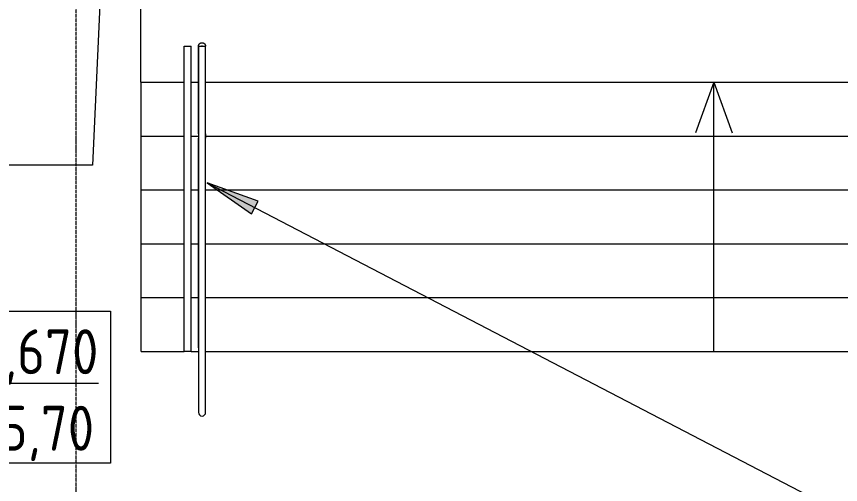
# Model space of a CAD drawing. Header units: millimetres. Extents: x -11345 to 411485, y -9810 to 73012.
# Drawn here: x 49771 to 54361, y -5287 to -2679 of the extents above; entities that cross this region are included whole.
import ezdxf

# ---------------------------------------------------------------- set-up
doc = ezdxf.new("R2010")
doc.units = ezdxf.units.MM
doc.linetypes.add('ADSK_Линия сетки', pattern=[25, 20, -2.5, 0, -2.5])
for name, color, linetype, lineweight in [('Аннотация', 7, 'Continuous', 18), ('Лестницы', 7, 'Continuous', 9), ('Ограждение', 7, 'Continuous', 9), ('Оси', 253, 'Continuous', 9), ('Перекрытие', 7, 'Continuous', 9), ('Узлы', 7, 'Continuous', 18)]:
    doc.layers.add(name, color=color, linetype=linetype, lineweight=lineweight)
doc.layers.add('Линии', color=7, linetype='Continuous', lineweight=9, true_color=0x00a600)
doc.styles.add('GOST Common_2', font='GOST_Common.ttf', dxfattribs={"width": 0.9, "height": 250})

# ---------------------------------------------------------------- blocks, each defined once
blk = doc.blocks.new('Ограждение - Ограждение-2045042-План 1-го этажа')
at = {"layer": 'Ограждение'}
for p, q in [((18650.4, -2845), (18690.4, -2845)), ((18650.4, -3345), (18650.4, -2845)), ((18690.4, -3345), (18690.4, -2845)), ((18650.4, -4545), (18650.4, -3345)), ((18690.4, -4545), (18690.4, -3345)), ((18690.4, -4545), (18650.4, -4545))]:
    blk.add_line(p, q, dxfattribs=at)
blk = doc.blocks.new('Тип перил - Перила_Внутренний_-3098203-План 1-го этажа')
at = {"layer": 'Ограждение'}
for p, q in [((18730.4, -2845), (18730.4, -3332.5)), ((18752.7, -2845), (18748, -2845)), ((18770.4, -3332.5), (18770.4, -2845)), ((18730.4, -3346.6), (18730.4, -4525)), ((18770.4, -4525), (18770.4, -3346.6))]:
    blk.add_line(p, q, dxfattribs=at)
at = {"layer": 'Ограждение', "flags": 128}
for points in [[(18730.4, -3332.5), (18730.4, -3333.7), (18730.4, -3334.9), (18730.4, -3336.1), (18730.4, -3337.3), (18730.4, -3338.5), (18730.4, -3339.6), (18730.4, -3340.8), (18730.4, -3341.9), (18730.4, -3343.1), (18730.4, -3344.2), (18730.4, -3345.3), (18730.4, -3346.4), (18730.4, -3346.6)], [(18770.4, -3346.6), (18770.4, -3345.5), (18770.4, -3344.5), (18770.4, -3343.3), (18770.4, -3342.2), (18770.4, -3341.1), (18770.4, -3339.9), (18770.4, -3338.8), (18770.4, -3337.6), (18770.4, -3336.4), (18770.4, -3335.2), (18770.4, -3334), (18770.4, -3332.8), (18770.4, -3332.5)]]:
    blk.add_lwpolyline(points, dxfattribs=at)
blk = doc.blocks.new('Тип перил - D40-16087-План 1-го этажа')
at = {"layer": 'Ограждение', "flags": 128}
for points in [[(0, 20), (0.8, 20), (1.6, 19.9), (2.4, 19.9), (3.2, 19.7), (4, 19.6), (4.8, 19.4), (5.5, 19.2), (6.3, 19), (7, 18.7), (7.8, 18.4), (8.5, 18.1), (9.2, 17.7), (9.9, 17.4), (10.6, 16.9), (11.3, 16.5), (11.9, 16), (12.6, 15.6), (13.2, 15), (13.8, 14.5), (14.3, 13.9), (14.9, 13.3), (15.4, 12.7), (15.9, 12.1), (16.4, 11.5), (16.8, 10.8), (17.2, 10.1), (17.6, 9.4), (18, 8.7), (18.3, 8), (18.6, 7.2), (18.9, 6.5), (19.2, 5.7), (19.4, 5), (19.6, 4.2), (19.7, 3.4), (19.8, 2.6), (19.9, 1.8), (20, 1), (20, 0.2), (20, 0)], [(20, 0), (20, -0.8), (19.9, -1.6), (19.9, -2.4), (19.7, -3.2), (19.6, -4), (19.4, -4.8), (19.2, -5.5), (19, -6.3), (18.7, -7), (18.4, -7.8), (18.1, -8.5), (17.7, -9.2), (17.4, -9.9), (16.9, -10.6), (16.5, -11.3), (16, -11.9), (15.6, -12.6), (15, -13.2), (14.5, -13.8), (13.9, -14.3), (13.3, -14.9), (12.7, -15.4), (12.1, -15.9), (11.5, -16.4), (10.8, -16.8), (10.1, -17.2), (9.4, -17.6), (8.7, -18), (8, -18.3), (7.2, -18.6), (6.5, -18.9), (5.7, -19.2), (5, -19.4), (4.2, -19.6), (3.4, -19.7), (2.6, -19.8), (1.8, -19.9), (1, -20), (0.2, -20), (0, -20)]]:
    blk.add_lwpolyline(points, dxfattribs=at)
blk = doc.blocks.new('Тип перил - Перила_Внутренний_-V60-План 1-го этажа')
at = {"layer": 'Ограждение'}
for p, q in [((18730.4, -2845), (18770.4, -2845)), ((18730.4, -3332.5), (18730.4, -2845)), ((18770.4, -3332.5), (18770.4, -2845)), ((18730.4, -3332.5), (18730.4, -3356)), ((18770.4, -3332.5), (18770.4, -3356)), ((18730.4, -4525), (18730.4, -3356)), ((18770.4, -4525), (18770.4, -3356))]:
    blk.add_line(p, q, dxfattribs=at)
blk = doc.blocks.new('Тип перил - Перила_Внутренний_-3098215-План 1-го этажа')
at = {"layer": 'Ограждение', "flags": 128}
for points in [[(18730.4, -3332.5), (18730.4, -3333.7), (18730.4, -3334.9), (18730.4, -3336.1), (18730.4, -3337.3), (18730.4, -3338.5), (18730.4, -3339.6), (18730.4, -3340.8), (18730.4, -3341.9), (18730.4, -3343.1), (18730.4, -3344.2), (18730.4, -3345.3), (18730.4, -3346.4), (18730.4, -3346.6)], [(18770.4, -3346.6), (18770.4, -3345.5), (18770.4, -3344.5), (18770.4, -3343.3), (18770.4, -3342.2), (18770.4, -3341.1), (18770.4, -3339.9), (18770.4, -3338.8), (18770.4, -3337.6), (18770.4, -3336.4), (18770.4, -3335.2), (18770.4, -3334), (18770.4, -3332.8)]]:
    blk.add_lwpolyline(points, dxfattribs=at)
blk = doc.blocks.new('Тип перил - D40-V58-План 1-го этажа')
at = {"layer": 'Ограждение', "flags": 128}
for points in [[(4.8, 19.4), (5.5, 19.2), (6.3, 19), (7, 18.7), (7.8, 18.4), (8.5, 18.1), (9.2, 17.7), (9.9, 17.4), (10.6, 16.9), (11.3, 16.5), (11.9, 16), (12.6, 15.6), (13.2, 15), (13.8, 14.5), (14.3, 13.9), (14.9, 13.3), (15.4, 12.7), (15.9, 12.1), (16.4, 11.5), (16.8, 10.8), (17.2, 10.1), (17.6, 9.4), (18, 8.7), (18.3, 8), (18.6, 7.2), (18.9, 6.5), (19.2, 5.7), (19.4, 5), (19.6, 4.2), (19.7, 3.4), (19.8, 2.6), (19.9, 1.8), (20, 1), (20, 0.2), (20, 0)], [(9.4, -17.6), (8.7, -18), (8, -18.3), (7.2, -18.6), (6.5, -18.9), (5.7, -19.2), (5, -19.4), (4.2, -19.6)], [(20, 0), (20, -0.8), (19.9, -1.6), (19.9, -2.4), (19.7, -3.2), (19.6, -4), (19.4, -4.8), (19.2, -5.5), (19, -6.3), (18.7, -7), (18.4, -7.8), (18.1, -8.5), (17.7, -9.2), (17.4, -9.9), (16.9, -10.6), (16.5, -11.3), (16, -11.9), (15.6, -12.6), (15, -13.2), (14.5, -13.8), (13.9, -14.3), (13.3, -14.9), (12.7, -15.4), (12.1, -15.9), (11.5, -16.4), (10.8, -16.8), (10.1, -17.2)]]:
    blk.add_lwpolyline(points, dxfattribs=at)
blk = doc.blocks.new('Тип перил - Перила_Внутренний_-V61-План 1-го этажа')
at = {"layer": 'Ограждение'}
for p, q in [((18730.4, -3332.5), (18730.4, -3346.7)), ((18770.4, -3332.5), (18770.4, -3346.7))]:
    blk.add_line(p, q, dxfattribs=at)
blk = doc.blocks.new('ADSK_Стрелка - По умолчанию-7055096-План 1-го этажа')
at = {"layer": 'Узлы'}
blk.add_line((0, 0), (1500, 0), dxfattribs=at)
blk = doc.blocks.new('оси')
at = {"layer": 'Оси', "linetype": 'ADSK_Линия сетки'}
blk.add_line((24550, -6855.047), (24550, 46377.998), dxfattribs=at)

msp = doc.modelspace()

# ---------------------------------------------------------------- hatches: boundary and pattern name
at = {"layer": 'Аннотация', "lineweight": 9}
msp.add_hatch(color=256, dxfattribs=at).paths.add_polyline_path([(50832.47263, -3605.23124), (51080.38276, -3778.72614), (51116.83921, -3708.65059)])

# ---------------------------------------------------------------- linework, layer by layer
for p, q in [((50287.25655, -1512.56862), (50193.60792, -3507.22499)), ((49825.15621, -3507.22499), (49108.74813, -3507.22499)), ((50193.60792, -3507.22499), (49825.15621, -3507.22499)), ((50832.47263, -3605.23124), (51080.38276, -3778.72614)), ((51116.83921, -3708.65059), (50832.47263, -3605.23124)), ((50832.47263, -3605.23124), (54686.80762, -5610.42948)), ((51080.38276, -3778.72614), (51116.83921, -3708.65059))]:
    msp.add_line(p, q, dxfattribs=at)
at = {"layer": 'Аннотация', "lineweight": 20}
for q in [(53552.25789, -3326.26292), (53757.46997, -3326.26292)]:
    msp.add_line((53654.86393, -3044.35514), q, dxfattribs=at)
at = {"layer": 'Аннотация', "lineweight": 9, "flags": 128}
msp.add_lwpolyline([(49407.81939, -4321.5565), (50295.21939, -4321.5565), (50295.21939, -5168.5565), (49407.81939, -5168.5565)], close=True, dxfattribs=at)
at = {"layer": 'Лестницы'}
for p, q in [((50464.46236, -3045), (50704.23223, -3045)), ((50464.46236, -3345), (50464.46236, -3045)), ((50744.23223, -3045), (50784.23223, -3045)), ((50824.23223, -3045), (56159.07575, -3045)), ((50464.46236, -3645), (50464.46236, -3345)), ((50464.46236, -3345), (50704.23223, -3345)), ((50464.46236, -3345), (50704.23223, -3345)), ((50744.23223, -3345), (50784.75902, -3345)), ((50744.23223, -3345), (50784.75902, -3345)), ((50823.70545, -3345), (56159.60253, -3345)), ((50823.70545, -3345), (56159.60253, -3345)), ((50464.46236, -3945), (50464.46236, -3645)), ((50464.46236, -3645), (50704.23223, -3645)), ((50464.46236, -3645), (50704.23223, -3645)), ((50744.23223, -3645), (50784.23223, -3645)), ((50744.23223, -3645), (50784.23223, -3645)), ((50824.23223, -3645), (56159.07575, -3645)), ((50824.23223, -3645), (56159.07575, -3645)), ((50464.46236, -4245), (50464.46236, -3945)), ((50464.46236, -3945), (50704.23223, -3945)), ((50464.46236, -3945), (50704.23223, -3945)), ((50744.23223, -3945), (50784.23223, -3945)), ((50744.23223, -3945), (50784.23223, -3945)), ((50824.23223, -3945), (56159.07575, -3945)), ((50824.23223, -3945), (56159.07575, -3945)), ((50464.46236, -4545), (50464.46236, -4245)), ((50464.46236, -4245), (50704.23223, -4245)), ((50464.46236, -4245), (50704.23223, -4245)), ((50744.23223, -4245), (50784.23223, -4245)), ((50744.23223, -4245), (50784.23223, -4245)), ((50824.23223, -4245), (56159.07575, -4245)), ((50824.23223, -4245), (56159.07575, -4245)), ((50464.46236, -4545), (50704.23223, -4545)), ((50464.46236, -4545), (50704.23223, -4545)), ((50744.23223, -4545), (50784.23223, -4545)), ((50744.23223, -4545), (50784.23223, -4545)), ((50824.23223, -4545), (56159.07575, -4545)), ((50824.23223, -4545), (56159.07575, -4545))]:
    msp.add_line(p, q, dxfattribs=at)
at = {"layer": 'Линии', "color": 7, "lineweight": 18}
msp.add_line((50463.15944, -3044.35514), (50463.15944, -2565.55352), dxfattribs=at)
at = {"layer": 'Линии', "color": 7}
for p, q in [((50784.23223, -4525), (50784.23223, -4885)), ((50824.23223, -4885), (50824.23223, -4525))]:
    msp.add_line(p, q, dxfattribs=at)
msp.add_arc((50804.23223, -4885), 20, 180, 0, dxfattribs=at)
at = {"layer": 'Перекрытие'}
for p, q in [((50463.15944, -3044.35514), (50704.23223, -3044.35514)), ((50744.23223, -3044.35514), (50784.23223, -3044.35514)), ((50824.23223, -3044.35514), (56159.07575, -3044.35514))]:
    msp.add_line(p, q, dxfattribs=at)

# ---------------------------------------------------------------- block references
msp.add_blockref('оси', (25553.42928, -2155))
at = {"layer": 'Ограждение'}
for name in ['Ограждение - Ограждение-2045042-План 1-го этажа', 'Тип перил - Перила_Внутренний_-3098203-План 1-го этажа', 'Тип перил - Перила_Внутренний_-V60-План 1-го этажа', 'Тип перил - Перила_Внутренний_-3098215-План 1-го этажа', 'Тип перил - Перила_Внутренний_-V61-План 1-го этажа']:
    msp.add_blockref(name, (32053.86393, 0), dxfattribs=at)
at = {"layer": 'Ограждение', "rotation": 90}
for name in ['Тип перил - D40-16087-План 1-го этажа', 'Тип перил - D40-V58-План 1-го этажа']:
    msp.add_blockref(name, (50804.23223, -2845), dxfattribs=at)
at = {"layer": 'Узлы', "rotation": 89.99999999999984}
msp.add_blockref('ADSK_Стрелка - По умолчанию-7055096-План 1-го этажа', (53654.86393, -4544.35514), dxfattribs=at)

# ---------------------------------------------------------------- texts
at = {"layer": 'Аннотация', "lineweight": 9, "insert": (49407.81939, -4421.93627), "char_height": 250, "width": 896.274, "attachment_point": 1, "line_spacing_factor": 1.022766, "style": 'GOST Common_2'}
msp.add_mtext('\\pxt1.44,2.88,4.32,5.76,7.2,8.64,10.08,11.52,12.96,14.4,15.84,17.28,18.72,20.16,21.6,23.04,24.48,25.92,27.36,28.8,30.24,31.68,33.12,34.56,36,37.44,38.88,40.32,41.76,43.2,44.64,46.08;{\\L-0,670\\P\\l145,70}', dxfattribs=at)

doc.saveas('drawing.dxf')
